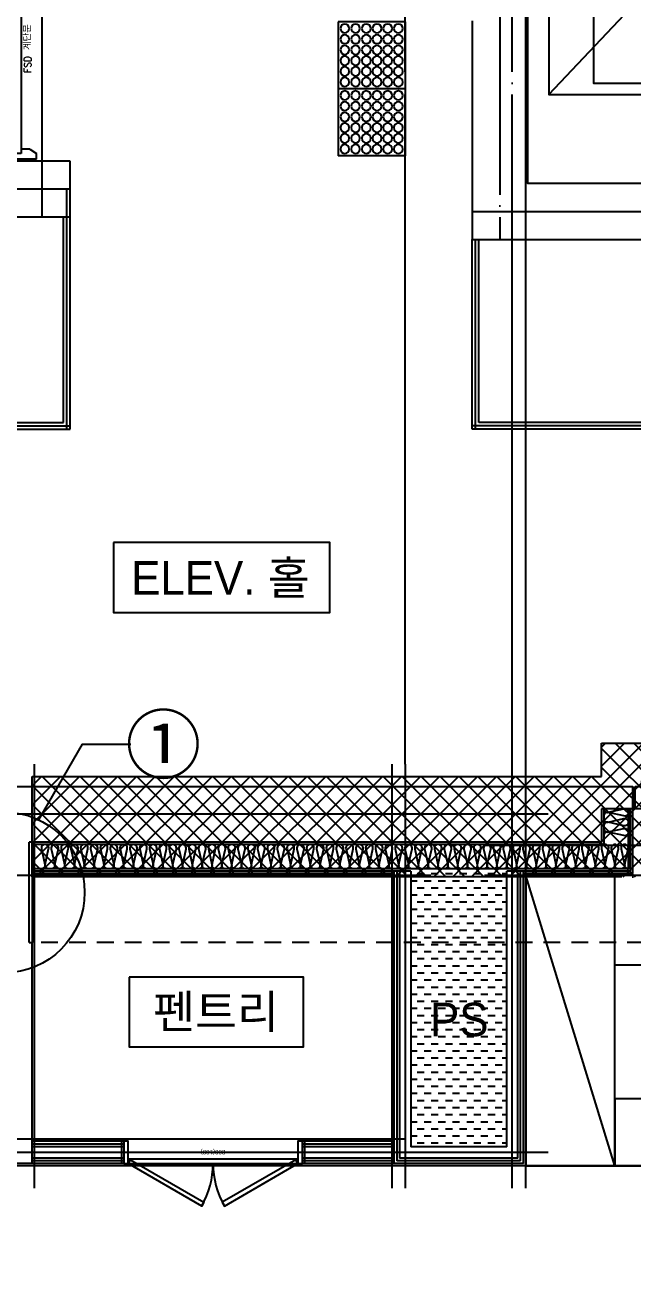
# Model space of a CAD drawing. Header units: millimetres. Extents: x -24416 to 92204, y -190080 to 23760.
# Drawn here: x 19229 to 21951, y -113935 to -108306 of the extents above; entities that cross this region are included whole.
import ezdxf
from ezdxf.enums import TextEntityAlignment as Align
from ezdxf.xclip import XClip

# ---------------------------------------------------------------- set-up
doc = ezdxf.new("R2010")
doc.units = ezdxf.units.MM
doc.header["$LTSCALE"] = 50
doc.header["$XCLIPFRAME"] = 0
for name, pattern in [('AUDIT_D_220706163347-0', [0]), ('CEN', [62, 60, -1, 0, -1]), ('HID', [2.5, 1.5, -1])]:
    doc.linetypes.add(name, pattern=pattern)
doc.layers.get('defpoints').update_dxf_attribs({"color": 139})
for name, color, linetype in [('A-SOL252', 252, 'Continuous'), ('A-STEEL', 4, 'Continuous'), ('AA-단열-바닥-욕실', 30, 'Continuous'), ('ARDM', 7, 'Continuous'), ('CEN_CON', 1, 'CEN'), ('CEN_WALL', 12, 'CEN'), ('CONC', 2, 'Continuous'), ('dan1', 7, 'HID'), ('DOOR', 4, 'Continuous'), ('ELEV-ER', 4, 'Continuous'), ('FUR', 4, 'Continuous'), ('HAT', 9, 'Continuous'), ('INS', 252, 'Continuous'), ('ROM', 7, 'AUDIT_D_220706163347-0'), ('TEXT', 3, 'Continuous'), ('WAL_DRY', 7, 'Continuous'), ('바닥타일', 8, 'Continuous'), ('실명', 3, 'AUDIT_D_220706163347-0'), ('실명박스', 7, 'AUDIT_D_220706163347-0'), ('점형블럭', 252, 'Continuous')]:
    doc.layers.add(name, color=color, linetype=linetype)
for name, color, linetype, plot in [('AA-CEN', 1, 'CEN', False), ('AA-XXXX-MC', 153, 'AUDIT_D_220706163347-0', False), ('Def-PrintX', 147, 'Continuous', False), ('MC', 135, 'Continuous', False), ('X - 단위세대$0$0_임시', 134, 'Continuous', False)]:
    doc.layers.add(name, color=color, linetype=linetype, plot=plot)
doc.styles.add('HAUD01', font='Dotum.ttf')
doc.styles.add('HAUD02', font='Dotum.ttf', dxfattribs={"width": 0.8})
doc.styles.get("Standard").update_dxf_attribs({"font": 'txt', "bigfont": 'whgtxt.shx'})
doc.styles.add('돋움', font='Dotum.ttf')
doc.styles.add('맑은고딕', font='malgun.ttf', dxfattribs={"width": 0.9})

# ---------------------------------------------------------------- blocks, each defined once
blk = doc.blocks.new('FSD 계단문 1100')
at = {"layer": 'DOOR'}
for p, q in [((25, 100), (25, 1150)), ((0, 100), (0, 0)), ((25, 100), (0, 100)), ((0, 0), (0, 100)), ((55, 100), (25, 100)), ((25, 70), (25, 100)), ((45, 70), (25, 70)), ((45, 30), (45, 70)), ((1075, 70), (1055, 70)), ((1055, 70), (1055, 30)), ((1100, 100), (1075, 100)), ((1075, 100), (1075, 70)), ((1100, 0), (1100, 100)), ((0, 0), (25, 0)), ((45, 30), (25, 0)), ((1055, 30), (1075, 0)), ((1075, 0), (1100, 0))]:
    blk.add_line(p, q, dxfattribs=at)
at = {"layer": 'DOOR', "color": 8}
for p, q in [((1055, 70), (45, 70)), ((1075, 100), (55, 100))]:
    blk.add_line(p, q, dxfattribs=at)
at = {"layer": 'DOOR'}
blk.add_lwpolyline([(55, 100), (55, 1150), (25, 1150)], dxfattribs=at)
at = {"layer": 'DOOR', "color": 8}
blk.add_arc((23.3, 98.3), 1051.7, 0.0932, 89.9068, dxfattribs=at)
at = {"layer": 'Def-PrintX'}
blk.add_text('FSD 계단문 1100', height=30, dxfattribs=at).set_placement((560, 43.8), align=Align.MIDDLE)
blk = doc.blocks.new('ELE_17(비진입)')
at = {"layer": 'CONC', "extrusion": (0, 0, -1)}
for p, q in [((-570, -991.6), (-570, -1041.6)), ((570, -991.6), (570, -1041.6))]:
    blk.add_line(p, q, dxfattribs=at)
at = {"layer": 'defpoints'}
blk.add_lwpolyline([(-1350, 1558.4), (1350, 1558.4), (1350, -991.6), (-1350, -991.6)], close=True, dxfattribs=at)
at = {"layer": 'ELEV-ER', "color": 1, "extrusion": (0, 0, -1)}
for p, q in [((0, 1229.9), (0, -1227.1)), ((700, 1038.6), (-700, 1038.5)), ((-1150, 0), (1150, 0))]:
    blk.add_line(p, q, dxfattribs=at)
at = {"layer": 'ELEV-ER', "extrusion": (0, 0, -1)}
for p, q in [((-500, 1113.5), (500, 1113.6)), ((-500, 963.5), (-500, 1113.5)), ((500, 1113.6), (500, 963.6)), ((-550, 1013.5), (-550, 1063.5)), ((-550, 1013.5), (-550, 1063.5)), ((-475, 1063.5), (-525, 1063.5)), ((-525, 1063.5), (-525, 1013.5)), ((-475, 1063.5), (-525, 1063.5)), ((-525, 1063.5), (-525, 1013.5)), ((-525, 1013.5), (-475, 1013.5)), ((-525, 1013.5), (-475, 1013.5)), ((-475, 1013.5), (-475, 1063.5)), ((-475, 1013.5), (-475, 1063.5)), ((475, 1013.6), (475, 1063.6)), ((475, 1063.6), (525, 1063.6)), ((525, 1013.6), (475, 1013.6)), ((525, 1063.6), (525, 1013.6)), ((550, 1013.6), (550, 1063.6)), ((500, 963.6), (-500, 963.5)), ((-950, -898.6), (900, 851.4)), ((950, -898.6), (-900, 851.4)), ((-1105, 50), (-1105, -50)), ((-1005, 50), (-1005, -50)), ((1005, 50), (1005, -50)), ((1105, 50), (1105, -50)), ((-560, -818.7), (-560, -698.7)), ((-500, -698.7), (-500, -818.7)), ((500, -818.6), (500, -698.6)), ((560, -698.6), (560, -818.6)), ((-560.1, -818.6), (-500.1, -818.6)), ((-500, -818.7), (-560, -818.7)), ((560, -818.6), (500, -818.6)), ((-570, -991.6), (-545, -991.6)), ((-515, -991.6), (515, -991.6)), ((545, -991.6), (570, -991.6)), ((-570, -1041.6), (-555, -1041.6)), ((-515, -1041.6), (515, -1041.6)), ((555, -1041.6), (570, -1041.6))]:
    blk.add_line(p, q, dxfattribs=at)
for points in [[(950, 901.4), (950, -898.6), (-950, -898.6), (-950, 901.4)], [(542, -994.6), (518, -994.6), (518, -1038.6), (542, -1038.6), (542, -1026.6), (545, -1026.6), (545, -1041.6), (515, -1041.6), (515, -991.6), (545, -991.6), (545, -1006.6), (542, -1006.6)], [(-542, -994.6), (-518, -994.6), (-518, -1038.6), (-542, -1038.6), (-542, -1026.6), (-545, -1026.6), (-545, -1041.6), (-515, -1041.6), (-515, -991.6), (-545, -991.6), (-545, -1006.6), (-542, -1006.6)]]:
    blk.add_lwpolyline(points, close=True, dxfattribs=at)
blk.add_lwpolyline([(-500, -698.6), (-900, -698.6), (-900, 851.4), (900, 851.4), (900, -698.6), (500, -698.7)], dxfattribs=at)
at = {"layer": 'ELEV-ER'}
for points in [[(-550, -875.7), (550, -875.7), (550, -835.7), (-550, -835.7)], [(-550, -960.7), (550, -960.7), (550, -920.7), (-550, -920.7)], [(-555, -1041.6), (-545, -1041.6), (-545, -1031.6), (-555, -1031.6)], [(555, -1041.6), (545, -1041.6), (545, -1031.6), (555, -1031.6)]]:
    blk.add_lwpolyline(points, close=True, dxfattribs=at)
at = {"layer": 'defpoints', "extrusion": (0, 0, -1), "style": '맑은고딕', "text_generation_flag": 2, "width": 0.6}
blk.add_text('ELEV-18인승', height=150, dxfattribs=at).set_placement((0, 801.3), align=Align.TOP_CENTER)
blk = doc.blocks.new('점형블럭 300x300')
at = {"layer": '점형블럭'}
for p, q in [((-150, 150), (-150, -150)), ((150, 150), (-150, 150)), ((150, 150), (150, -150)), ((150, -150), (-150, -150))]:
    blk.add_line(p, q, dxfattribs=at)
for centre in [(-120, 120), (-72, 120), (-24, 120), (24, 120), (72, 120), (120, 120), (-120, 72), (-72, 72), (-24, 72), (24, 72), (72, 72), (120, 72), (-120, 24), (-72, 24), (-24, 24), (24, 24), (72, 24), (120, 24), (-120, -24), (-120, -72), (-72, -24), (-72, -72), (-24, -24), (-24, -72), (24, -24), (24, -72), (72, -24), (72, -72), (120, -24), (120, -72), (-120, -120), (-72, -120), (-24, -120), (24, -120), (72, -120), (120, -120)]:
    blk.add_circle(centre, 20, dxfattribs=at)
blk = doc.blocks.new('CO-102-28F', base_point=(243441.5, -43595.4))
at = {"layer": 'A-STEEL'}
for p, q in [((249381.5, -41965.4), (249381.5, -41045.4)), ((249411.5, -41995.4), (249411.5, -41045.4)), ((251211.5, -41995.4), (251211.5, -41145.4)), ((251241.5, -41965.4), (251241.5, -41145.4)), ((244221.5, -41965.4), (249381.5, -41965.4)), ((244221.5, -41995.4), (249411.5, -41995.4)), ((254011.5, -41995.4), (251211.5, -41995.4)), ((254011.5, -41965.4), (251241.5, -41965.4))]:
    blk.add_line(p, q, dxfattribs=at)
at = {"layer": 'CEN_CON'}
for p, q in [((249286.5, -41045.4), (249286.5, -37945.4)), ((251336.5, -37945.4), (251336.5, -41145.4)), ((249411.5, -40920.4), (243971.5, -40920.4)), ((249396.5, -41995.4), (249396.5, -40920.4)), ((251211.5, -41020.4), (254261.5, -41020.4)), ((251226.5, -41995.4), (251226.5, -41145.4)), ((244221.5, -41980.4), (249411.5, -41980.4)), ((254011.5, -41980.4), (251211.5, -41980.4))]:
    blk.add_line(p, q, dxfattribs=at)
at = {"layer": 'CONC', "color": 2}
for p, q in [((251461.5, -40895.4), (251461.5, -40115.4)), ((251211.5, -40165.4), (251211.5, -41145.4)), ((249411.5, -40795.4), (244221.5, -40795.4)), ((249411.5, -41045.4), (249411.5, -40795.4)), ((254011.5, -40895.4), (251461.5, -40895.4)), ((249411.5, -41045.4), (244221.5, -41045.4)), ((251211.5, -41145.4), (254011.5, -41145.4))]:
    blk.add_line(p, q, dxfattribs=at)
at = {"rotation": 270}
blk.add_blockref('ELE_17(비진입)', (252453.1, -39545.4), dxfattribs=at)
at = {"layer": 'DOOR', "rotation": 90}
blk.add_blockref('FSD 계단문 1100', (249261.5, -40785.4), dxfattribs=at)
at = {"layer": '점형블럭', "extrusion": (0, 0, -1), "zscale": -1, "rotation": 90}
for p in [(-250761.5, -40320.4), (-250761.5, -40620.4)]:
    blk.add_blockref('점형블럭 300x300', p, dxfattribs=at)
blk = doc.blocks.new('insul1')
blk.add_lwpolyline([(0, 0, 0.480617), (0.146, 0.183), (0.004, 0.817, -1.249969), (0.296, 0.817), (0.154, 0.183, 0.480617), (0.3, 0, 0.480617)], format="xyb")
blk = doc.blocks.new('DOOR-800(100)')
at = {"layer": 'DOOR'}
for points in [[(359.1, 272.7), (349.1, 290), (20, 100), (30, 82.7)], [(440.9, 272.7), (450.9, 290), (780, 100), (770, 82.7)], [(20, 100), (0, 100), (0, 0), (20, 0)], [(780, 80), (780, 100), (20, 100), (20, 80)], [(800, 100), (780, 100), (780, 0), (800, 0)]]:
    blk.add_lwpolyline(points, close=True, dxfattribs=at)
for centre, start, end in [((20, 100), 0, 30), ((780, 100), 150, 180)]:
    blk.add_arc(centre, 380, start, end, dxfattribs=at)
at = {"layer": 'X - 단위세대$0$0_임시'}
for p, q in [((-10, 0), (-10, 100)), ((810, 0), (810, 100))]:
    blk.add_line(p, q, dxfattribs=at)
at = {"layer": 'X - 단위세대$0$0_임시', "style": 'HAUD02'}
blk.add_text('800(100)', height=20, dxfattribs=at).set_placement((400.3, 46.2), align=Align.MIDDLE)
blk = doc.blocks.new('FSD-1100(100)')
at = {"layer": 'DOOR'}
for p, q in [((30, 100), (1070, 100)), ((45, 60), (1055, 60)), ((45, 0), (1055, 0))]:
    blk.add_line(p, q, dxfattribs=at)
blk.add_lwpolyline([(30, 100), (30, 1140), (60, 1140), (60, 100), (30, 100)], dxfattribs=at)
for points in [[(0, 100), (30, 100), (30, 60), (45, 60), (45, 0), (0, 0)], [(1100, 100), (1070, 100), (1070, 60), (1055, 60), (1055, 0), (1100, 0)]]:
    blk.add_lwpolyline(points, close=True, dxfattribs=at)
blk.add_arc((30, 100), 1040, 0, 90, dxfattribs=at)
at = {"layer": 'X - 단위세대$0$0_임시'}
for p, q in [((-10, 0), (-10, 100)), ((1110, 0), (1110, 100))]:
    blk.add_line(p, q, dxfattribs=at)
at = {"layer": 'X - 단위세대$0$0_임시', "style": 'HAUD02'}
blk.add_text('1100(100)', height=20, dxfattribs=at).set_placement((497.5, 32.2), align=Align.MIDDLE)
blk = doc.blocks.new('U-121A(기본)', base_point=(-97042.6, -98978.4))
at = {"layer": 'A-SOL252'}
h = blk.add_hatch(dxfattribs=at)
h.set_pattern_fill('DASH', color=256, scale=10, style=0)
h.set_pattern_definition([(0, (-421610.833, 49754.96), (31.75, 31.75), [31.75, -31.75])])
h.paths.add_polyline_path([(-109252.6, -93668.4), (-108822.6, -93668.4), (-108822.6, -92423.4), (-109252.6, -92423.4)])
at = {"layer": 'CEN_CON'}
for p, q in [((-108637.6, -92178.4), (-111072.6, -92178.4)), ((-104897.6, -92318.4), (-108922.6, -92318.4))]:
    blk.add_line(p, q, dxfattribs=at)
at = {"layer": 'CEN_WALL'}
for p, q in [((-109277.6, -91953.4), (-109277.6, -93853.4)), ((-108797.6, -93853.4), (-108797.6, -91953.4)), ((-108637.6, -93693.4), (-111072.6, -93693.4))]:
    blk.add_line(p, q, dxfattribs=at)
at = {"layer": 'CONC'}
for p, q in [((-116747.6, -92053.4), (-108257.6, -92053.4)), ((-108257.6, -92053.4), (-108257.6, -92153.4)), ((-108257.6, -92153.4), (-108397.6, -92153.4)), ((-108397.6, -92153.4), (-108397.6, -92303.4)), ((-108397.6, -92303.4), (-110960.6, -92303.4)), ((-110960.6, -92753.4), (-110960.6, -92303.4)), ((-110960.6, -92753.4), (-110947.6, -92753.4)), ((-110947.6, -93743.4), (-110947.6, -92753.4)), ((-110947.6, -93743.4), (-111072.6, -93743.4))]:
    blk.add_line(p, q, dxfattribs=at)
at = {"layer": 'dan1'}
blk.add_lwpolyline([(-105207.6, -92753.4), (-110947.6, -92753.4)], dxfattribs=at)
at = {"layer": 'FUR'}
blk.add_lwpolyline([(-108337.6, -93753.4), (-108337.6, -92453.4), (-108737.6, -92453.4), (-108737.6, -93753.4), (-108337.6, -93753.4), (-108737.6, -92453.4)], dxfattribs=at)
blk.add_lwpolyline([(-107137.6, -93453.4), (-108337.6, -93453.4), (-108337.6, -93753.4), (-107137.6, -93753.4)], close=True, dxfattribs=at)
at = {"layer": 'INS'}
for p, q in [((-108387.6, -92153.4), (-108387.6, -92313.4)), ((-108277.6, -92423.4), (-108277.6, -92153.4)), ((-110947.6, -92303.4), (-110947.6, -92753.4)), ((-108387.6, -92313.4), (-110947.6, -92313.4)), ((-108277.6, -92423.4), (-110947.6, -92423.4))]:
    blk.add_line(p, q, dxfattribs=at)
at = {"layer": 'MC'}
for p, q in [((-110937.6, -93853.4), (-110937.6, -91953.4)), ((-109337.6, -91953.4), (-109337.6, -93853.4)), ((-108737.6, -93853.4), (-108737.6, -91953.4)), ((-109161.6, -92453.4), (-111072.6, -92453.4)), ((-104897.6, -92453.4), (-108922.6, -92453.4)), ((-109277.6, -93633.4), (-111072.6, -93633.4)), ((-104897.6, -93753.4), (-111072.6, -93753.4))]:
    blk.add_line(p, q, dxfattribs=at)
at = {"layer": 'WAL_DRY'}
for p, q in [((-108267.6, -92433.4), (-108267.6, -92153.4)), ((-108257.6, -92443.4), (-108257.6, -92153.4)), ((-109327.6, -92433.4), (-110947.6, -92433.4)), ((-109252.6, -92433.4), (-109327.6, -92433.4)), ((-109327.6, -92433.4), (-109327.6, -93743.4)), ((-109315.1, -92433.4), (-109315.1, -93730.9)), ((-109302.6, -92433.4), (-109302.6, -93718.4)), ((-109252.6, -92433.4), (-109252.6, -93668.4)), ((-108747.6, -92433.4), (-108822.6, -92433.4)), ((-108822.6, -93668.4), (-108822.6, -92433.4)), ((-108772.6, -93718.4), (-108772.6, -92433.4)), ((-108760.1, -93730.9), (-108760.1, -92433.4)), ((-108747.6, -93743.4), (-108747.6, -92433.4)), ((-108267.6, -92433.4), (-108747.6, -92433.4)), ((-109327.6, -92443.4), (-110947.6, -92443.4)), ((-108257.6, -92443.4), (-108747.6, -92443.4)), ((-110537.6, -93643.4), (-110947.6, -93643.4)), ((-110537.6, -93655.9), (-110947.6, -93655.9)), ((-110537.6, -93668.4), (-110947.6, -93668.4)), ((-109327.6, -93643.4), (-109737.6, -93643.4)), ((-109327.6, -93655.9), (-109737.6, -93655.9)), ((-109327.6, -93668.4), (-109737.6, -93668.4)), ((-108822.6, -93668.4), (-109252.6, -93668.4)), ((-110537.6, -93718.4), (-110947.6, -93718.4)), ((-110537.6, -93730.9), (-110947.6, -93730.9)), ((-109327.6, -93718.4), (-109737.6, -93718.4)), ((-109327.6, -93730.9), (-109737.6, -93730.9)), ((-108760.1, -93730.9), (-109315.1, -93730.9)), ((-108772.6, -93718.4), (-109302.6, -93718.4)), ((-110537.6, -93743.4), (-110947.6, -93743.4)), ((-109327.6, -93743.4), (-109737.6, -93743.4)), ((-108747.6, -93743.4), (-109327.6, -93743.4))]:
    blk.add_line(p, q, dxfattribs=at)
at = {"layer": '바닥타일'}
blk.add_line((-108337.6, -92853.4), (-107127.6, -92853.4), dxfattribs=at)
at = {"layer": 'DOOR', "extrusion": (0, 0, -1), "zscale": -1}
blk.add_blockref('FSD-1100(100)', (107147.6, -92153.4), dxfattribs=at)
at = {"layer": 'DOOR', "rotation": 180}
blk.add_blockref('DOOR-800(100)', (-109737.6, -93643.4), dxfattribs=at)
at = {"layer": 'INS', "xscale": 110, "yscale": 110, "zscale": 110, "rotation": 270, "row_count": 1, "column_count": 3, "row_spacing": 0, "column_spacing": 44.00000000000001}
blk.add_blockref('insul1', (-108387.6, -92153.4), dxfattribs=at)
at = {"layer": 'INS', "xscale": -110, "yscale": 110, "zscale": 110, "row_count": 1, "column_count": 60, "row_spacing": 0, "column_spacing": -44}
blk.add_blockref('insul1', (-108277.6, -92423.4), dxfattribs=at)
blk = doc.blocks.new('A$C415C5DAF')
at = {"layer": 'AA-XXXX-MC'}
blk.add_line((8985.2, -129992.8), (8985.2, -123942.8), dxfattribs=at)
at = {"layer": 'CEN_CON'}
for p, q in [((8445.2, -129992.8), (8445.2, -123942.8)), ((8925.2, -129992.8), (8925.2, -123942.8))]:
    blk.add_line(p, q, dxfattribs=at)
at = {"layer": '실명박스'}
for points in [[(7138.9, -129000.8), (7138.9, -129313.3), (8108, -129313.3), (8108, -129000.8)], [(7208.9, -130947), (7208.9, -131259.5), (7990.6, -131259.5), (7990.6, -130947)]]:
    blk.add_lwpolyline(points, close=True, dxfattribs=at)
at = {"layer": 'ROM', "color": 3, "style": 'HAUD01'}
blk.add_text('PS', height=150, dxfattribs=at).set_placement((8688, -131137.2), align=Align.MIDDLE)
at = {"layer": '실명', "style": 'HAUD01'}
for s, p in [('ELEV. 홀', (7618, -129154.8)), ('펜트리', (7598.4, -131101))]:
    blk.add_text(s, height=150, dxfattribs=at).set_placement(p, align=Align.MIDDLE)
blk = doc.blocks.new('A$C1CAF0AFA')
at = {"layer": 'HAT'}
h = blk.add_hatch(dxfattribs=at)
h.set_pattern_fill('_USER', color=5, scale=60, angle=45, double=1, pattern_type=0)
h.set_pattern_definition([(45, (0, -23465.964), (-42.426407, 42.426407), []), (135, (0, -23465.964), (-42.426407, -42.426407), [])])
h.paths.add_polyline_path([(19010.6, -138271.7), (21900.6, -138271.7), (21900.6, -140591.7), (29400.6, -140591.7), (29400.6, -140416.7), (33040.6, -140416.7), (33040.6, -139966.7), (29420.6, -139966.7), (29420.6, -140256.7), (29220.6, -140256.7), (29220.6, -139966.7), (28950.6, -139966.7), (28950.6, -140141.7), (25000.6, -140141.7), (25000.6, -140431.7), (24800.6, -140431.7), (24800.6, -140141.7), (22350.6, -140141.7), (22350.6, -137821.7), (18560.6, -137821.7), (18560.6, -140141.7), (13470.6, -140141.7), (13470.6, -140431.7), (13270.6, -140431.7), (13270.6, -140141.7), (9500.6, -140141.7), (9500.6, -134286.7), (12760.6, -134286.7), (12760.6, -135881.7), (13070.6, -135881.7), (13070.6, -135559.2), (13270.6, -135559.2), (13270.6, -135881.7), (19010.6, -135881.7), (19010.6, -135431.7), (13210.6, -135431.7), (13210.6, -133836.7), (9050.6, -133836.7), (9050.6, -140591.7), (19010.6, -140591.7)])
h.paths.add_polyline_path([(19260.6, -135881.7), (19260.6, -135431.7), (21810.6, -135431.7), (21810.6, -135281.7), (23210.6, -135281.7), (23210.6, -135431.7), (25060.6, -135431.7), (25060.6, -133846.7), (28650.6, -133836.7), (28650.6, -134276.7), (33220.6, -134276.7), (33220.6, -137121.7), (33040.6, -137121.7), (33040.6, -137821.7), (32590.6, -137821.7), (32590.6, -136671.7), (32770.6, -136671.7), (32770.6, -134726.7), (29420.6, -134726.7), (29420.6, -134436.7), (29220.6, -134436.7), (29220.6, -134726.7), (28200.6, -134726.7), (28200.6, -134286.7), (25510.6, -134286.7), (25510.6, -135881.7), (25200.6, -135881.7), (25200.6, -135559.2), (25000.6, -135559.2), (25000.6, -135881.7)])
at = {"layer": 'AA-CEN', "color": 4}
blk.add_lwpolyline([(28200.6, -134286.7), (25510.6, -134286.7), (25510.6, -135881.7), (25200.6, -135881.7), (25200.6, -135559.2), (25000.6, -135559.2), (25000.6, -135881.7), (19260.6, -135881.7), (19260.6, -135431.7), (21810.6, -135431.7), (21810.6, -135281.7), (23210.6, -135281.7), (23210.6, -135431.7), (25060.6, -135431.7), (25060.6, -133846.7), (28650.6, -133836.7)], dxfattribs=at)
blk = doc.blocks.new('A$C45F312F6')
at = {"layer": 'ARDM', "color": 3}
blk.add_lwpolyline([(19290.4, -135625.7), (19485.4, -135287.4), (19702.9, -135287.4)], dxfattribs=at)
blk.add_circle((19135.6, -135950.7), 360, dxfattribs=at)
at = {"layer": 'TEXT', "style": '돋움'}
blk.add_text('①', height=250, dxfattribs=at).set_placement((19848, -135414.2), align=Align.CENTER)

msp = doc.modelspace()

# ---------------------------------------------------------------- block references
for name, p in [('A$C45F312F6', (0, 23760)), ('U-121A(기본)', (33165.6, -118640.7))]:
    msp.add_blockref(name, p)
ref = msp.add_blockref('CO-102-28F', (13460.6, -111715.7))
XClip(ref).set_block_clipping_path([(234481.4609298511, -50820.4314148595), (264347.0232776327, -37445.4314148595)])
at = {"layer": 'AA-단열-바닥-욕실'}
msp.add_blockref('A$C1CAF0AFA', (0, 23760), dxfattribs=at)
at = {"layer": '실명박스'}
msp.add_blockref('A$C415C5DAF', (12485.4, 18377.1), dxfattribs=at)

doc.saveas('drawing.dxf')
